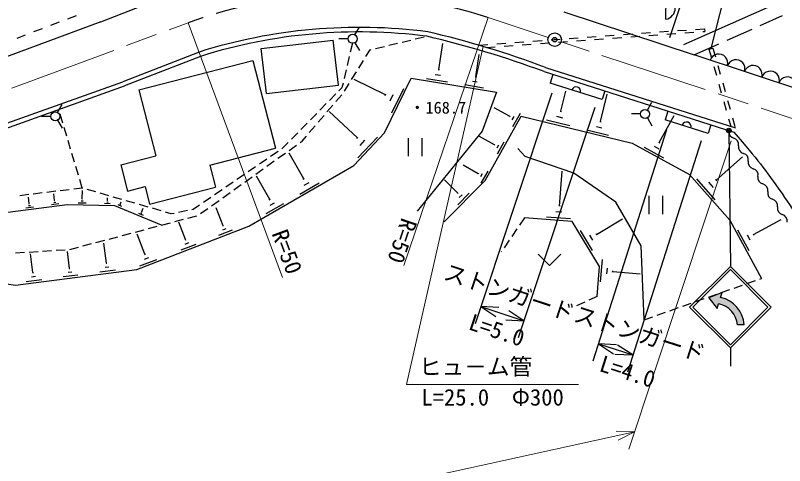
# Model space of a CAD drawing. Units: millimetres, scale not verified. Extents: x 40000 to 680000, y 20000 to 380000.
# Drawn here: x 210956 to 295868, y 262855 to 312554 of the extents above; entities that cross this region are included whole.
import ezdxf
from ezdxf.enums import TextEntityAlignment as Align

# ---------------------------------------------------------------- set-up
doc = ezdxf.new("R2010")
doc.units = ezdxf.units.MM
doc.header["$LTSCALE"] = 1000
doc.header["$PDMODE"] = 32
doc.header["$PDSIZE"] = 500
doc.linetypes.add('CHAIN', pattern=[18.5, 12, -1.5, 3.5, -1.5])
for name, color, linetype, lineweight in [('S-BGD', 7, 'Continuous', 25), ('S-BMK', 2, 'CHAIN', 13), ('S-BMK-SRVR', 3, 'Continuous', 25), ('S-STR-HTXT', 7, 'Continuous', 13), ('S-STR-STRC', 7, 'Continuous', 25)]:
    doc.layers.add(name, color=color, linetype=linetype, lineweight=lineweight)
doc.styles.add('@ＭＳ ゴシック', font='')
doc.styles.add('ＭＳ ゴシック', font='')
doc.styles.get('@ＭＳ ゴシック').set_extended_font_data('@MS Gothic')
doc.styles.get('ＭＳ ゴシック').set_extended_font_data('MS Gothic')

msp = doc.modelspace()

# ---------------------------------------------------------------- hatches: boundary and pattern name
at = {"layer": 'S-STR-STRC'}
msp.add_hatch(color=256, dxfattribs=at).paths.add_polyline_path([(288577, 280719), (288412, 280199), (287500, 281384), (288970, 281948), (288804, 281428), (288842, 281420), (288898, 281406), (288954, 281391), (289010, 281375), (289066, 281358), (289121, 281341), (289176, 281322), (289231, 281302), (289285, 281282), (289339, 281260), (289393, 281238), (289446, 281214), (289498, 281190), (289551, 281165), (289603, 281138), (289654, 281111), (289705, 281083), (289755, 281054), (289805, 281025), (289854, 280994), (289903, 280963), (289951, 280930), (289999, 280897), (290046, 280863), (290093, 280829), (290139, 280793), (290184, 280757), (290228, 280719), (290272, 280681), (290316, 280643), (290358, 280603), (290400, 280563), (290441, 280522), (290482, 280481), (290522, 280438), (290561, 280395), (290599, 280352), (290636, 280307), (290673, 280262), (290709, 280217), (290744, 280170), (290778, 280123), (290812, 280076), (290845, 280028), (290876, 279979), (290907, 279930), (290937, 279881), (290967, 279830), (290995, 279780), (291022, 279729), (291049, 279677), (291075, 279625), (291099, 279572), (291123, 279519), (291146, 279466), (291168, 279412), (291189, 279358), (291209, 279304), (291228, 279249), (291246, 279194), (291263, 279138), (291280, 279082), (291295, 279026), (291309, 278970), (291322, 278913), (291335, 278857), (291346, 278800), (291356, 278743), (291365, 278685), (291374, 278628), (291381, 278570), (291387, 278513), (291393, 278455), (291397, 278397), (290653, 278396), (290649, 278440), (290644, 278485), (290639, 278530), (290632, 278575), (290625, 278619), (290617, 278664), (290608, 278708), (290599, 278752), (290588, 278796), (290577, 278840), (290565, 278883), (290553, 278927), (290539, 278970), (290525, 279013), (290510, 279055), (290495, 279098), (290478, 279140), (290461, 279181), (290444, 279223), (290425, 279264), (290406, 279305), (290386, 279345), (290365, 279385), (290344, 279425), (290322, 279465), (290299, 279503), (290276, 279542), (290252, 279580), (290227, 279618), (290201, 279655), (290175, 279692), (290149, 279729), (290121, 279764), (290093, 279800), (290065, 279835), (290036, 279869), (290006, 279903), (289976, 279937), (289945, 279970), (289913, 280002), (289881, 280034), (289849, 280065), (289816, 280095), (289782, 280126), (289748, 280155), (289713, 280184), (289678, 280212), (289642, 280240), (289606, 280267), (289569, 280293), (289532, 280319), (289495, 280344), (289457, 280368), (289418, 280392), (289380, 280415), (289341, 280438), (289301, 280459), (289261, 280480), (289221, 280501), (289180, 280520), (289139, 280539), (289098, 280557), (289056, 280575), (289014, 280592), (288972, 280607), (288930, 280623), (288887, 280637), (288844, 280651), (288801, 280664), (288757, 280676), (288714, 280688), (288670, 280699), (288626, 280708)])

# ---------------------------------------------------------------- linework, layer by layer
at = {"layer": 'S-BGD'}
for p, q in [((296533, 343878), (287734, 308889)), ((282758, 312129), (282829, 317127)), ((220385, 311842), (228763, 315135)), ((284747, 309326), (295027, 313912)), ((217650, 312498), (216715, 312143)), ((271511, 312959), (285879, 308188)), ((293185, 311448), (295638, 312542)), ((220385, 311842), (141156, 282467)), ((215780, 311789), (214845, 311435)), ((213910, 311081), (212974, 310726)), ((248427, 310402), (248927, 311268)), ((282054, 310722), (283051, 310795)), ((284049, 310867), (285046, 310940)), ((286043, 311013), (287041, 311086)), ((286858, 310772), (287063, 310787)), ((287041, 311086), (287063, 310787)), ((289532, 309818), (292272, 311040)), ((212039, 310372), (211104, 310018)), ((247677, 309969), (246677, 309969)), ((255093, 309948), (256065, 310180)), ((272081, 309992), (273078, 310065)), ((274075, 310138), (275073, 310211)), ((274890, 309896), (275887, 309969)), ((276070, 310284), (277067, 310357)), ((276884, 310042), (277882, 310115)), ((278065, 310430), (279062, 310503)), ((278879, 310188), (279876, 310261)), ((280059, 310576), (281057, 310649)), ((280874, 310334), (281871, 310407)), ((282868, 310480), (283866, 310553)), ((284863, 310626), (285860, 310699)), ((238098, 308900), (246044, 309828)), ((246625, 304862), (246044, 309828)), ((248155, 309469), (247926, 308496)), ((248427, 309536), (248927, 308670)), ((250716, 308902), (251688, 309134)), ((252175, 309251), (253147, 309483)), ((253634, 309599), (254606, 309832)), ((257686, 306579), (258152, 309456)), ((262107, 309262), (263105, 309335)), ((262922, 309020), (263919, 309093)), ((264102, 309408), (265099, 309481)), ((264916, 309166), (265914, 309239)), ((266097, 309554), (267094, 309627)), ((266911, 309312), (267908, 309385)), ((268091, 309700), (269089, 309773)), ((268906, 309458), (269903, 309531)), ((270086, 309846), (271083, 309919)), ((270900, 309604), (271898, 309677)), ((272895, 309750), (273892, 309823)), ((285879, 308188), (288619, 309411)), ((231230, 308504), (222835, 305232)), ((238679, 303933), (238098, 308900)), ((249647, 308014), (250104, 308756)), ((250104, 308756), (250229, 308786)), ((261769, 305772), (262169, 308243)), ((287518, 308828), (287951, 308950)), ((287518, 308828), (287789, 307866)), ((287951, 308950), (288222, 307988)), ((231397, 308032), (223010, 304763)), ((224589, 304321), (237179, 307563)), ((237179, 307563), (239673, 297880)), ((247812, 308009), (247583, 307035)), ((248860, 306738), (249384, 307589)), ((306625, 301300), (285879, 308188)), ((247468, 306549), (247239, 305575)), ((257612, 306591), (257759, 306567)), ((269477, 306817), (290430, 300144)), ((288060, 306903), (288331, 305941)), ((288493, 307025), (288764, 306063)), ((248072, 305461), (248597, 306312)), ((257297, 306039), (257885, 305943)), ((261704, 305783), (261833, 305762)), ((269314, 306344), (290278, 299668)), ((270299, 306031), (269995, 305078)), ((188459, 292966), (222835, 305232)), ((238679, 303933), (246625, 304862)), ((247125, 305089), (247002, 304564)), ((247285, 304184), (247810, 305035)), ((251822, 303800), (248370, 305470)), ((251719, 299574), (254638, 305613)), ((254638, 305613), (264061, 304086)), ((256320, 305594), (258671, 305213)), ((260567, 304906), (262635, 304571)), ((261427, 305297), (261944, 305213)), ((275712, 303257), (269995, 305078)), ((288602, 304978), (288873, 304015)), ((289035, 305100), (289306, 304137)), ((188630, 292496), (223010, 304763)), ((224589, 304321), (226460, 297058)), ((247002, 304564), (246678, 304235)), ((252518, 301802), (253821, 304496)), ((264061, 304086), (262468, 299773)), ((271174, 301976), (271712, 304186)), ((276016, 304210), (275712, 303257)), ((246328, 303879), (245627, 303166)), ((246327, 303032), (246977, 303792)), ((251782, 303716), (251863, 303884)), ((252333, 303138), (252659, 303811)), ((275534, 300833), (276272, 303867)), ((289577, 303175), (289848, 302212)), ((215605, 301837), (216105, 302703)), ((245276, 302809), (244575, 302096)), ((245352, 301891), (246002, 302652)), ((265496, 301411), (263798, 302363)), ((280714, 302105), (281214, 302971)), ((289144, 303053), (289415, 302090)), ((216192, 300674), (215905, 301632)), ((244225, 301739), (243524, 301026)), ((244378, 300751), (245027, 301511)), ((248706, 299030), (245602, 301961)), ((265522, 301458), (265469, 301364)), ((266668, 301741), (265825, 300239)), ((271094, 301995), (271254, 301956)), ((279964, 301672), (278964, 301672)), ((282017, 298512), (283662, 301517)), ((282972, 301995), (282669, 301042)), ((214855, 301404), (213855, 301404)), ((215605, 300971), (216105, 300105)), ((243173, 300670), (242472, 299956)), ((262800, 294332), (266781, 301432)), ((265976, 301388), (265766, 301013)), ((266781, 301432), (279057, 298446)), ((269584, 301008), (272142, 300386)), ((270699, 301414), (271338, 301258)), ((275459, 300851), (275609, 300814)), ((280714, 301239), (281214, 300373)), ((287433, 299525), (282669, 301042)), ((289686, 301128), (289917, 300308)), ((290119, 301250), (290390, 300287)), ((216622, 299237), (216335, 300195)), ((243403, 299611), (244053, 300371)), ((262468, 299773), (255302, 290948)), ((274041, 299924), (276443, 299339)), ((275088, 300305), (275688, 300159)), ((287736, 300477), (287433, 299525)), ((242122, 299600), (241421, 298887)), ((242603, 298676), (243078, 299231)), ((248334, 295991), (251719, 299574)), ((248638, 298959), (248773, 299101)), ((248769, 296815), (250921, 299093)), ((254328, 299013), (254328, 297013)), ((255828, 299013), (255828, 297013)), ((263844, 298262), (262174, 299199)), ((217052, 297800), (216765, 298758)), ((241070, 298530), (240379, 297828)), ((241163, 297648), (241977, 298229)), ((242384, 298519), (242603, 298676)), ((249006, 298207), (249544, 298777)), ((263868, 298304), (263821, 298221)), ((264269, 298242), (264083, 297910)), ((264881, 298554), (264136, 297226)), ((279057, 298446), (285361, 294996)), ((281453, 298121), (281992, 297825)), ((281950, 298549), (282084, 298475)), ((217483, 296363), (217196, 297321)), ((232410, 296009), (239673, 297880)), ((239955, 297537), (239130, 296972)), ((239943, 296776), (240756, 297357)), ((240379, 297828), (240367, 297819)), ((242806, 294502), (241162, 297349)), ((267222, 296989), (266432, 297844)), ((280349, 298024), (282505, 296844)), ((222587, 296060), (226460, 297058)), ((238717, 296689), (237892, 296124)), ((238722, 295904), (239536, 296485)), ((272616, 295147), (267222, 296989)), ((288310, 294370), (291222, 296938)), ((217913, 294926), (217626, 295884)), ((222587, 296060), (223335, 293155)), ((232410, 296009), (233034, 293588)), ((237479, 295842), (236654, 295277)), ((236722, 289289), (248334, 295991)), ((237501, 295032), (238315, 295613)), ((262057, 295075), (260387, 296012)), ((236242, 294994), (235417, 294429)), ((236281, 294160), (237095, 294741)), ((239044, 292216), (237556, 294794)), ((262081, 295117), (262034, 295034)), ((262482, 295055), (262296, 294723)), ((263094, 295367), (262349, 294039)), ((271012, 291510), (271299, 295341)), ((277221, 291923), (272616, 295147)), ((285361, 294996), (289807, 289953)), ((218343, 293489), (218056, 294447)), ((235004, 294147), (234179, 293582)), ((235060, 293288), (235874, 293870)), ((242357, 292830), (244478, 294054)), ((242739, 294464), (242872, 294541)), ((242846, 293819), (243377, 294125)), ((258288, 289754), (262800, 294332)), ((259799, 292917), (258306, 294389)), ((286124, 294508), (288172, 292185)), ((287473, 294149), (287985, 293568)), ((288246, 294443), (288374, 294298)), ((213927, 292953), (212934, 292832)), ((215416, 293134), (214423, 293013)), ((216905, 293314), (215913, 293194)), ((218343, 293489), (217402, 293375)), ((218332, 292309), (218351, 293220)), ((218393, 293475), (218343, 293489)), ((219834, 293060), (218873, 293336)), ((223335, 293155), (225272, 293654)), ((225272, 293654), (225771, 291717)), ((225771, 291717), (233034, 293588)), ((233767, 293299), (232942, 292734)), ((233840, 292416), (234653, 292998)), ((259838, 292957), (259760, 292878)), ((212438, 292772), (211445, 292652)), ((212482, 291772), (212388, 292503)), ((215279, 292126), (215187, 292839)), ((215254, 292123), (215304, 292129)), ((218304, 292310), (218360, 292309)), ((221276, 292645), (220315, 292921)), ((221093, 292105), (221131, 292105)), ((221112, 292105), (221118, 292431)), ((222717, 292230), (221756, 292506)), ((232529, 292452), (231704, 291886)), ((232619, 291545), (233433, 292126)), ((238983, 292181), (239105, 292251)), ((261064, 292927), (259808, 291653)), ((260275, 292763), (259961, 292444)), ((280880, 292619), (280880, 290619)), ((282380, 292619), (282380, 290619)), ((216681, 291644), (197773, 289206)), ((212124, 291308), (212945, 291414)), ((212406, 291553), (212611, 291580)), ((212456, 291768), (212508, 291775)), ((214927, 291670), (215735, 291774)), ((215204, 291911), (215406, 291937)), ((221937, 291535), (216681, 291644)), ((217873, 291869), (218772, 291851)), ((218215, 292087), (218440, 292082)), ((220803, 291809), (221408, 291796)), ((221033, 291955), (221184, 291952)), ((227102, 289407), (221937, 291535)), ((222256, 291674), (222674, 291502)), ((222456, 291714), (222560, 291671)), ((222538, 291803), (222564, 291792)), ((222551, 291797), (222628, 291985)), ((224158, 291815), (223198, 292091)), ((225600, 291400), (224639, 291677)), ((224917, 290894), (225073, 291274)), ((227038, 290972), (226080, 291259)), ((231291, 291604), (230598, 291129)), ((231398, 290673), (232212, 291254)), ((233889, 289324), (233124, 291300)), ((238632, 290680), (240580, 291804)), ((239082, 291588), (239568, 291869)), ((271095, 291503), (270929, 291516)), ((280050, 287121), (277221, 291923)), ((224534, 290735), (225076, 290512)), ((224793, 290787), (224929, 290731)), ((224900, 290901), (224934, 290887)), ((228162, 290635), (227517, 290828)), ((228482, 290699), (228162, 290635)), ((229952, 290998), (228972, 290799)), ((230002, 290176), (230968, 290432)), ((230598, 291129), (230442, 291097)), ((271294, 290821), (270630, 290871)), ((227102, 289407), (228068, 289663)), ((228552, 289791), (229518, 290047)), ((229752, 287809), (229011, 289724)), ((267156, 290213), (266591, 289388)), ((272419, 289818), (267156, 290213)), ((272240, 290082), (269585, 290281)), ((275445, 284819), (272419, 289818)), ((275100, 288355), (277986, 290102)), ((289807, 289953), (293324, 283516)), ((292443, 288364), (295492, 290030)), ((224202, 288638), (225169, 288894)), ((224380, 284511), (236722, 289289)), ((225652, 289022), (226618, 289278)), ((233428, 288282), (234930, 288864)), ((233842, 289306), (233936, 289342)), ((233846, 288876), (234222, 289021)), ((266309, 288975), (265744, 288150)), ((274665, 286589), (273333, 288790)), ((290677, 288882), (291925, 286598)), ((221302, 287869), (222269, 288125)), ((222752, 288253), (223719, 288509)), ((225260, 286194), (224399, 288420)), ((274716, 287747), (274383, 288297)), ((275141, 288287), (275058, 288424)), ((291716, 288337), (292028, 287766)), ((292404, 288435), (292482, 288292)), ((218402, 287100), (219369, 287356)), ((219852, 287484), (220819, 287740)), ((221015, 285211), (220731, 287423)), ((229246, 286663), (230898, 287303)), ((229701, 287789), (229804, 287829)), ((229706, 287316), (230119, 287476)), ((265462, 287737), (264897, 286912)), ((280378, 278964), (280050, 287121)), ((210964, 286337), (211962, 286401)), ((212461, 286432), (213459, 286496)), ((212893, 284175), (212627, 286240)), ((213958, 286528), (214956, 286592)), ((215455, 286624), (216453, 286687)), ((216935, 284624), (216696, 286481)), ((216952, 286719), (216973, 286720)), ((216973, 286720), (217919, 286971)), ((225202, 286172), (225319, 286217)), ((264615, 286499), (264590, 286463)), ((268670, 286194), (269920, 284944)), ((271170, 286194), (269920, 284944)), ((224688, 284899), (226556, 285622)), ((225207, 285637), (225674, 285818)), ((275562, 283154), (275759, 285610)), ((210976, 282786), (224380, 284511)), ((216885, 284617), (216985, 284630)), ((220260, 284233), (221993, 284456)), ((220854, 284750), (221288, 284806)), ((220961, 285204), (221069, 285218)), ((275182, 281529), (275445, 284819)), ((276250, 284026), (276299, 284640)), ((202084, 284047), (210976, 282786)), ((212730, 283709), (213168, 283766)), ((212838, 284168), (212947, 284182)), ((216234, 283715), (217844, 283922)), ((216786, 284195), (217188, 284247)), ((276882, 284207), (276895, 284361)), ((276888, 284284), (279925, 284041)), ((212130, 283187), (213881, 283412)), ((290284, 282447), (291227, 282779)), ((291699, 282945), (292642, 283277)), ((293114, 283442), (293324, 283516)), ((288869, 281950), (289812, 282281)), ((275182, 281529), (274274, 281110)), ((286039, 280954), (286982, 281286)), ((287454, 281452), (288397, 281784)), ((273820, 280901), (272912, 280482)), ((283209, 279959), (284152, 280291)), ((284624, 280457), (285567, 280789)), ((281794, 279462), (282737, 279793)), ((280378, 278964), (281322, 279296))]:
    msp.add_line(p, q, dxfattribs=at)
for centre in [(248177, 309969), (215355, 301404), (280464, 301672)]:
    msp.add_circle(centre, 500, dxfattribs=at)
for centre, radius, start, end in [((282526, 313382), 1274, 280.47794, 77.88515), ((248937, 252305), 58923, 82.65791, 107.48792), ((248937, 252305), 58423, 82.69067, 107.47164), ((232003, 206167), 106900, 69.57222, 76.82427), ((232003, 206167), 107400, 69.57866, 76.83362), ((288594, 307287), 1000, 341.63146, 161.63146), ((290492, 306657), 1000, 341.63146, 161.63146), ((292390, 306027), 1000, 341.63146, 161.63146), ((294288, 305396), 1000, 341.63146, 161.63146), ((296186, 304766), 1000, 341.63146, 161.63146), ((272854, 304168), 500, 342.3346, 162.3346), ((285051, 300283), 500, 342.3346, 162.3346), ((290422, 299708), 725, 180.71441, 256.04451), ((290072, 298301), 725, 348.83887, 76.04451), ((291495, 298021), 725, 168.83887, 256.04451), ((291145, 296613), 725, 348.83887, 76.04451), ((292568, 296333), 725, 168.83887, 256.04451), ((292218, 294925), 725, 348.83887, 76.04451), ((293640, 294645), 725, 168.83887, 256.04451), ((293291, 293238), 725, 348.83887, 76.04451), ((294713, 292957), 725, 168.83887, 256.04451), ((294364, 291550), 725, 348.83887, 76.04451), ((295786, 291269), 725, 168.83887, 256.04451), ((295437, 289862), 725, 348.83887, 76.04451)]:
    msp.add_arc(centre, radius, start, end, dxfattribs=at)
msp.add_open_spline([(290278, 299668), (292887, 296559), (293679, 295657), (295579, 292881), (297169, 290559), (298025, 289226), (299367, 286753), (299857, 285850), (300302, 285389), (300506, 284382), (300823, 282818), (300835, 281911), (300937, 280318), (300973, 279753), (300834, 279412), (300999, 278870), (301356, 277694), (301964, 277213), (302600, 276161), (304927, 272313), (305870, 271123), (309036, 266615)], degree=3, knots=[0, 0, 0, 0, 1, 1, 1, 2, 2, 2, 3, 3, 3, 4, 4, 4, 5, 5, 5, 6, 6, 6, 7, 7, 7, 7], dxfattribs=at)
at = {"layer": 'S-BMK'}
for p, q in [((175875, 291660), (230023, 311736)), ((269775, 310111), (263145, 312313)), ((357324, 281041), (271198, 309639))]:
    msp.add_line(p, q, dxfattribs=at)
msp.add_arc((247405, 264855), 50000, 71.65196, 110.3429, dxfattribs=at)
at = {"layer": 'S-BMK-SRVR'}
msp.add_circle((270486, 309875), 750, dxfattribs=at)
msp.add_point((270486, 309875), dxfattribs=at)
at = {"layer": 'S-STR-HTXT'}
for p, q in [((230023, 311736), (240452, 283607)), ((263145, 312313), (253842, 284948)), ((254132, 271814), (262590, 309120)), ((278657, 264668), (289963, 298719)), ((254132, 271814), (273132, 271814)), ((279287, 266566), (277289, 266661)), ((279287, 266566), (101684, 227840)), ((277510, 265649), (279287, 266566))]:
    msp.add_line(p, q, dxfattribs=at)
at = {"layer": 'S-STR-STRC'}
for p, q in [((283214, 310127), (292983, 339547)), ((270156, 303977), (261705, 278524)), ((274901, 302402), (266450, 276948)), ((282842, 299937), (274704, 274384)), ((289711, 299849), (289877, 284850)), ((286653, 298723), (278515, 273170)), ((285376, 280350), (289876, 284850)), ((285730, 280350), (289876, 284496)), ((294377, 280350), (289877, 284850)), ((294023, 280350), (289878, 284494)), ((288970, 281948), (287500, 281384)), ((288804, 281428), (288970, 281948)), ((287500, 281384), (288412, 280199)), ((262335, 280422), (267080, 278847)), ((264332, 280305), (262335, 280422)), ((262335, 280422), (264005, 279322)), ((285377, 280350), (289876, 275850)), ((285730, 280350), (289876, 276203)), ((288412, 280199), (288577, 280719)), ((289876, 276203), (294023, 280350)), ((289877, 275850), (294377, 280350)), ((267080, 278847), (265410, 279947)), ((265083, 278964), (267080, 278847)), ((291397, 278397), (290653, 278396)), ((275310, 276290), (279122, 275076)), ((277308, 276197), (275310, 276290)), ((275310, 276290), (276994, 275210)), ((279122, 275076), (277438, 276155)), ((277124, 275169), (279122, 275076)), ((289877, 275850), (289877, 273850))]:
    msp.add_line(p, q, dxfattribs=at)
for radius in [150, 120, 90, 60, 30]:
    msp.add_circle((289711, 299849), radius, dxfattribs=at)
for radius, start, end in [(3327, 3.70323, 77.37188), (2586, 4.73997, 78.83443)]:
    msp.add_arc((288077, 278182), radius, start, end, dxfattribs=at)
msp.add_point((289711, 299849), dxfattribs=at)

# ---------------------------------------------------------------- texts
at = {"layer": 'S-BGD', "style": 'ＭＳ ゴシック'}
msp.add_text('・168.7', height=1320, dxfattribs=at).set_placement((254422, 302373), align=Align.MIDDLE_LEFT)
at = {"layer": 'S-STR-HTXT', "style": 'ＭＳ ゴシック'}
for rotation, p in [(251.225, (253085, 290487)), (290.343, (238714, 288295))]:
    msp.add_text('R=50', height=1833, rotation=rotation, dxfattribs=at).set_placement(p, align=Align.BOTTOM_LEFT)
msp.add_text('ヒュ－ム管', height=1833, dxfattribs=at).set_placement((255507, 272314), align=Align.BOTTOM_LEFT)
msp.add_text('L=25.0\u3000Φ300', height=1833, dxfattribs=at).set_placement((263632, 271314), align=Align.TOP_CENTER)
at = {"layer": 'S-STR-STRC', "style": 'ＭＳ ゴシック'}
for rotation, p in [(341.631, (265023, 280583)), (342.335, (279425, 276029))]:
    msp.add_text('ストンガード', height=1833, rotation=rotation, dxfattribs=at).set_placement(p, align=Align.BOTTOM_CENTER)
at = {"layer": 'S-STR-STRC', "style": '@ＭＳ ゴシック'}
for s, rotation, p in [('L=5.0', 341.631, (264392, 278685)), ('L=4.0', 342.335, (278818, 274123))]:
    msp.add_text(s, height=1833, rotation=rotation, dxfattribs=at).set_placement(p, align=Align.TOP_CENTER)

doc.saveas('drawing.dxf')
